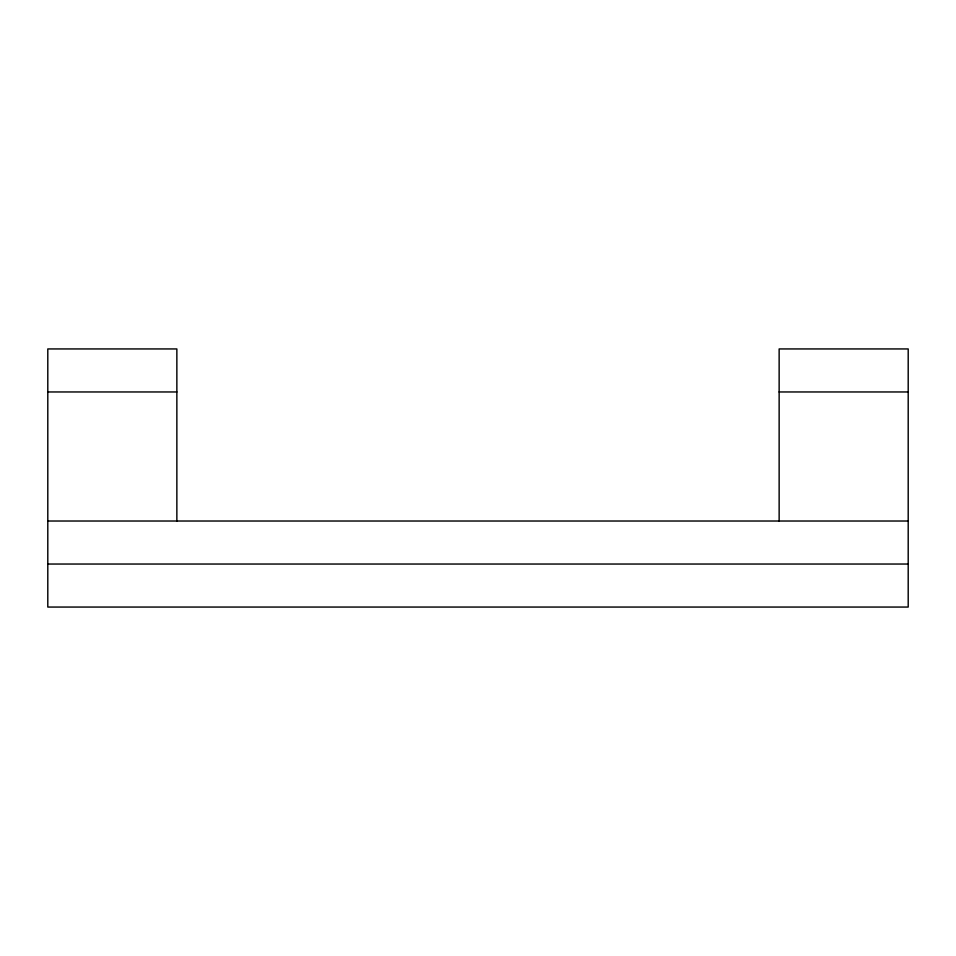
<?xml version="1.0" encoding="UTF-8"?>
<svg xmlns="http://www.w3.org/2000/svg" width="956" height="956" viewBox="0 0 956 956"><rect width="100%" height="100%" fill="white"/><g stroke="black" fill="none" stroke-linecap="round" stroke-linejoin="round"><path stroke-width="1.43" d="M47.8 391.96L176.86 391.96M779.14 391.96L908.2 391.96M47.8 521.02L908.2 521.02M47.8 564.04L908.2 564.04M779.14 521.02L779.14 348.94L908.2 348.94L908.2 607.06L47.8 607.06L47.8 348.94L176.86 348.94L176.86 521.02"/></g></svg>
